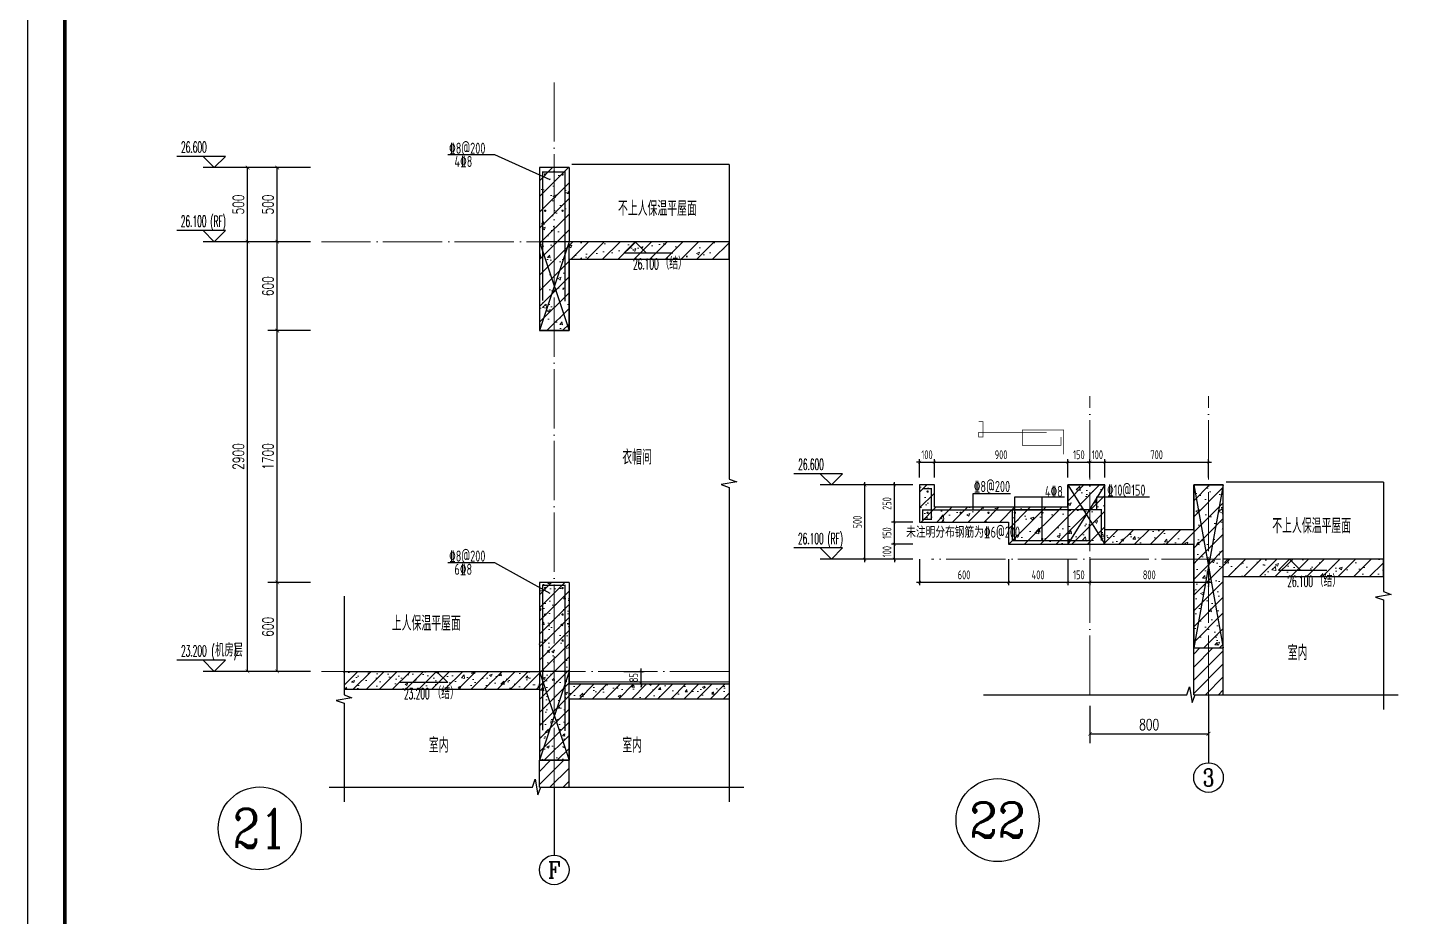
# Model space of a CAD drawing. Extents: x -1058961 to 23600, y -449123 to 2751847.
# Drawn here: x 7439 to 16836, y -28903 to -22908 of the extents above; entities that cross this region are included whole.
import ezdxf
from ezdxf.enums import TextEntityAlignment as Align

# ---------------------------------------------------------------- set-up
doc = ezdxf.new("R2010")
doc.units = 0
doc.header["$LTSCALE"] = 1000
doc.linetypes.add('DOTE', pattern=[2.42, 2, -0.2, 0.02, -0.2])
doc.layers.get('0').update_dxf_attribs({"linetype": 'CONTINUOUS'})
doc.layers.get('DEFPOINTS').update_dxf_attribs({"linetype": 'CONTINUOUS'})
for name, color, linetype in [('A-AXIS_TEXT', 7, 'CONTINUOUS'), ('AXIS', 3, 'CONTINUOUS'), ('DIM', 2, 'CONTINUOUS'), ('DIM_ELEV', 3, 'CONTINUOUS'), ('DIM_SYMB', 3, 'CONTINUOUS'), ('PUB_DIM', 3, 'CONTINUOUS'), ('PUB_TEXT', 2, 'CONTINUOUS'), ('REIN', 6, 'CONTINUOUS'), ('S-大样-砼线', 7, 'CONTINUOUS'), ('S-引出线', 40, 'CONTINUOUS'), ('TEXT', 2, 'CONTINUOUS'), ('WALL', 5, 'CONTINUOUS'), ('yichutu', 7, 'CONTINUOUS'), ('立面-看线', 251, 'CONTINUOUS')]:
    doc.layers.add(name, color=color, linetype=linetype)
for name, color, linetype, lineweight in [('AXIS_TEXT', 7, 'CONTINUOUS', 20), ('DOTE', 19, 'DOTE', 9), ('PUB_HATCH', 8, 'CONTINUOUS', 9), ('图框', 9, 'CONTINUOUS', 18)]:
    doc.layers.add(name, color=color, linetype=linetype, lineweight=lineweight)
doc.styles.add('_TCH_AXIS', font='COMPLEX', dxfattribs={"bigfont": 'GBCBIG'})
doc.styles.add('_TCH_DIM', font='SIMPLEX.shx', dxfattribs={"width": 0.7, "bigfont": 'GBCBIG.shx'})
doc.styles.add('_TCH_DIM_T3', font='SIMPLEX', dxfattribs={"width": 0.705882, "bigfont": 'GBCBIG'})
doc.styles.add('COMPLEX', font='COMPLEX')
doc.styles.add('TSSD_DIMENSION', font='Tssdeng.shx', dxfattribs={"width": 0.7, "bigfont": 'tssdchn.shx'})
doc.styles.add('TSSD_REIN', font='tssdeng.shx', dxfattribs={"width": 0.7, "height": 300, "bigfont": 'tssdchn.shx'})
doc.dimstyles.new('_TCH_ARCH&&25', dxfattribs={"dimtxt": 74.375, "dimasz": 25, "dimexe": 62.5, "dimexo": 75, "dimgap": 25, "dimtad": 1, "dimdec": 0, "dimzin": 0, "dimdsep": 46, "dimtxsty": '_TCH_DIM_T3', "dimblk": 'ARCHTICK', "dimcen": 0.09, "dimclrt": 7, "dimazin": 0, "dimtfac": 1, "dimtdec": 0, "dimtix": 1, "dimtmove": 2, "dimatfit": 3, "dimldrblk": 'ARCHTICK', "dimfxl": 0, "dimtolj": 1, "dimtzin": 0, "dimarcsym": 0})
doc.dimstyles.new('TSSD_20_20', dxfattribs={"dimtxt": 60, "dimasz": 20, "dimexe": 20, "dimexo": 50, "dimgap": 20, "dimtad": 1, "dimdec": 0, "dimzin": 0, "dimdsep": 46, "dimtxsty": 'TSSD_DIMENSION', "dimblk": 'ARCHTICK', "dimblk1": 'ARCHTICK', "dimblk2": 'ARCHTICK', "dimcen": 0, "dimdle": 20, "dimclrt": 7, "dimadec": 0, "dimazin": 0, "dimtfac": 1, "dimtdec": 0, "dimtix": 1, "dimtmove": 2, "dimatfit": 3, "dimfxl": 0, "dimtolj": 1, "dimtzin": 0, "dimarcsym": 0})
pattern_1 = [(45, (-668291.086, 135539.91), (-44.194174, 44.194174), []), (50, (-668291.09, 135539.91), (179.315046, -15.688034), [18.75, -206.25]), (355, (-668291.09, 135539.91), (-34.687833, 188.048033), [15, -165]), (100.4514, (-668276.14, 135538.6), (144.627345, 172.359886), [15.935047, -175.28553]), (46.1842, (-668291.09, 135589.9), (266.81026, -41.379754), [28.125, -309.375]), (96.6356, (-668268.85, 135586.46), (233.66568, 243.52947), [23.90257, -262.92825]), (351.1842, (-668291.1, 135589.9), (233.66549, 243.52965), [22.5, -247.5]), (21, (-668266.09, 135577.41), (149.226763, -100.654723), [18.75, -206.25]), (326, (-668266.09, 135577.41), (60.828833, 181.28751), [15, -165]), (71.4514, (-668253.65, 135569.02), (210.055657, 80.632624), [15.935047, -175.28553]), (37.5, (-668291.086, 135539.91), (3.039964, 83.2234635), [0, -163, 0, -167.5, 0, -165.625]), (7.5, (-668291.09, 135539.91), (65.767384, 98.602928), [0, -95.5, 0, -159.25, 0, -63.125]), (327.5, (-668346.836, 135539.91), (133.455609, -5.638718), [0, -62.5, 0, -195, 0, -258.75]), (317.5, (-668371.84, 135539.91), (145.796542, 25.026246), [0, -81.25, 0, -129.5, 0, -183.75])]
pattern_2 = [(45, (-668291.086, 135584.79), (-44.1941915, 44.1941915), [])]
pattern_3 = [(45, (-668291.09, 135539.91), (-53.0330086, 53.0330086), []), (50, (-668291.09, 135539.91), (215.178055, -18.82564), [22.5, -247.5]), (355, (-668291.09, 135539.9), (-41.6254, 225.65764), [18, -198]), (100.4514, (-668273.15, 135538.34), (173.552815, 206.83186), [19.12206, -210.342634]), (46.1842, (-668291.09, 135599.9), (320.17231, -49.6557), [33.75, -371.25]), (96.6356, (-668264.4, 135595.77), (280.39881, 292.23536), [28.68309, -315.5139]), (351.1842, (-668291.1, 135599.9), (280.39858, 292.23558), [27, -297]), (21, (-668261.09, 135584.91), (179.072116, -120.785667), [22.5, -247.5]), (326, (-668261.09, 135584.9), (72.9946, 217.545014), [18, -198]), (71.4514, (-668246.16, 135574.84), (252.06679, 96.75915), [19.12206, -210.342634]), (37.5, (-668291.09, 135539.91), (3.647957, 99.868156), [0, -195.6, 0, -201, 0, -198.75]), (7.5, (-668291.09, 135539.91), (78.920861, 118.323514), [0, -114.6, 0, -191.1, 0, -75.75]), (327.5, (-668357.99, 135539.91), (160.146731, -6.7664615), [0, -75, 0, -234, 0, -310.5]), (317.5, (-668387.99, 135539.91), (174.95585, 30.031495), [0, -97.5, 0, -155.4, 0, -220.5])]

# ---------------------------------------------------------------- blocks, each defined once
blk = doc.blocks.new('GFDDDDRG')
at = {"layer": '图框'}
blk.add_lwpolyline([(923310, -107437), (923310, -159999), (893610, -159999), (893610, -107437)], close=True, dxfattribs=at)
blk.add_lwpolyline([(923310, -107437), (923310, -159999), (893610, -159999), (893610, -107437)], close=True, dxfattribs=at)
at = {"layer": '图框', "const_width": 50}
blk.add_lwpolyline([(894110, -159499), (922810, -159499), (922810, -108687), (894110, -108687)], close=True, dxfattribs=at)
blk = doc.blocks.new('yct-1051-594-26275-14850-25-1002.0')
at = {"layer": 'yichutu', "color": 7}
blk.add_lwpolyline([(0, 0), (0, 14850), (26275, 14850), (26275, 0)], close=True, dxfattribs=at)
blk = doc.blocks.new('_ArchTick')
at = {"color": 0, "linetype": 'ByBlock', "const_width": 0.15}
blk.add_lwpolyline([(-0.5, -0.5), (0.5, 0.5)], dxfattribs=at)
blk = doc.blocks.new('*D2475')
at = {"layer": 'AXIS', "color": 0, "lineweight": -2}
for p, q in [((14607.8, -27484), (14607.8, -27735.5)), ((15407.8, -27484), (15407.8, -27735.5)), ((14607.8, -27673), (15407.8, -27673))]:
    blk.add_line(p, q, dxfattribs=at)
at = {"layer": 'DEFPOINTS', "color": 0}
for p in [(14607.8, -27409), (15407.8, -27409), (15407.8, -27673)]:
    blk.add_point(p, dxfattribs=at)
at = {"layer": 'AXIS', "color": 0, "lineweight": -2, "xscale": 25, "yscale": 25, "zscale": 25, "rotation": 180}
blk.add_blockref('_ArchTick', (14607.8, -27673), dxfattribs=at)
at = {"layer": 'AXIS', "color": 0, "lineweight": -2, "xscale": 25, "yscale": 25, "zscale": 25}
blk.add_blockref('_ArchTick', (15407.8, -27673), dxfattribs=at)
at = {"layer": 'AXIS', "color": 7, "insert": (15007.8, -27610.8), "char_height": 74.38, "attachment_point": 5, "style": '_TCH_DIM_T3'}
blk.add_mtext('\\A1;800', dxfattribs=at)
blk = doc.blocks.new('*D2476')
at = {"layer": 'DEFPOINTS', "color": 0}
for p in [(13457.8, -26443.6), (14057.8, -26443.6), (14057.8, -26650)]:
    blk.add_point(p, dxfattribs=at)
at = {"layer": 'DIM', "color": 0, "lineweight": -2}
for p, q in [((13457.8, -26493.6), (13457.8, -26670)), ((14057.8, -26493.6), (14057.8, -26670)), ((13437.8, -26650), (14077.8, -26650))]:
    blk.add_line(p, q, dxfattribs=at)
at = {"layer": 'DIM', "color": 0, "lineweight": -2, "xscale": 20, "yscale": 20, "zscale": 20, "rotation": 180}
blk.add_blockref('_ArchTick', (13457.8, -26650), dxfattribs=at)
at = {"layer": 'DIM', "color": 0, "lineweight": -2, "xscale": 20, "yscale": 20, "zscale": 20}
blk.add_blockref('_ArchTick', (14057.8, -26650), dxfattribs=at)
at = {"layer": 'DIM', "color": 7, "insert": (13757.8, -26600), "char_height": 60, "attachment_point": 5, "style": 'TSSD_DIMENSION'}
blk.add_mtext('\\A1;600', dxfattribs=at)
blk = doc.blocks.new('*D2477')
at = {"layer": 'DEFPOINTS', "color": 0}
for p in [(14057.8, -26443.6), (14457.8, -26443.6), (14457.8, -26650)]:
    blk.add_point(p, dxfattribs=at)
at = {"layer": 'DIM', "color": 0, "lineweight": -2}
for p, q in [((14057.8, -26493.6), (14057.8, -26670)), ((14457.8, -26493.6), (14457.8, -26670)), ((14037.8, -26650), (14477.8, -26650))]:
    blk.add_line(p, q, dxfattribs=at)
at = {"layer": 'DIM', "color": 0, "lineweight": -2, "xscale": 20, "yscale": 20, "zscale": 20, "rotation": 180}
blk.add_blockref('_ArchTick', (14057.8, -26650), dxfattribs=at)
at = {"layer": 'DIM', "color": 0, "lineweight": -2, "xscale": 20, "yscale": 20, "zscale": 20}
blk.add_blockref('_ArchTick', (14457.8, -26650), dxfattribs=at)
at = {"layer": 'DIM', "color": 7, "insert": (14257.8, -26600), "char_height": 60, "attachment_point": 5, "style": 'TSSD_DIMENSION'}
blk.add_mtext('\\A1;400', dxfattribs=at)
blk = doc.blocks.new('*D2478')
at = {"layer": 'DEFPOINTS', "color": 0}
for p in [(14457.8, -26443.6), (14607.8, -26443.6), (14607.8, -26650)]:
    blk.add_point(p, dxfattribs=at)
at = {"layer": 'DIM', "color": 0, "lineweight": -2}
for p, q in [((14457.8, -26493.6), (14457.8, -26670)), ((14607.8, -26493.6), (14607.8, -26670)), ((14437.8, -26650), (14627.8, -26650))]:
    blk.add_line(p, q, dxfattribs=at)
at = {"layer": 'DIM', "color": 0, "lineweight": -2, "xscale": 20, "yscale": 20, "zscale": 20, "rotation": 180}
blk.add_blockref('_ArchTick', (14457.8, -26650), dxfattribs=at)
at = {"layer": 'DIM', "color": 0, "lineweight": -2, "xscale": 20, "yscale": 20, "zscale": 20}
blk.add_blockref('_ArchTick', (14607.8, -26650), dxfattribs=at)
at = {"layer": 'DIM', "color": 7, "insert": (14532.8, -26600), "char_height": 60, "attachment_point": 5, "style": 'TSSD_DIMENSION'}
blk.add_mtext('\\A1;150', dxfattribs=at)
blk = doc.blocks.new('*D2479')
at = {"layer": 'DEFPOINTS', "color": 0}
for p in [(14607.8, -26443.6), (15407.8, -26443.6), (15407.8, -26650)]:
    blk.add_point(p, dxfattribs=at)
at = {"layer": 'DIM', "color": 0, "lineweight": -2}
for p, q in [((14607.8, -26493.6), (14607.8, -26670)), ((15407.8, -26493.6), (15407.8, -26670)), ((14587.8, -26650), (15427.8, -26650))]:
    blk.add_line(p, q, dxfattribs=at)
at = {"layer": 'DIM', "color": 0, "lineweight": -2, "xscale": 20, "yscale": 20, "zscale": 20, "rotation": 180}
blk.add_blockref('_ArchTick', (14607.8, -26650), dxfattribs=at)
at = {"layer": 'DIM', "color": 0, "lineweight": -2, "xscale": 20, "yscale": 20, "zscale": 20}
blk.add_blockref('_ArchTick', (15407.8, -26650), dxfattribs=at)
at = {"layer": 'DIM', "color": 7, "insert": (15007.8, -26600), "char_height": 60, "attachment_point": 5, "style": 'TSSD_DIMENSION'}
blk.add_mtext('\\A1;800', dxfattribs=at)
blk = doc.blocks.new('*D2480')
at = {"layer": 'DEFPOINTS', "color": 0}
for p in [(13557.8, -25839.4), (13457.8, -25993.6), (13557.8, -25993.6)]:
    blk.add_point(p, dxfattribs=at)
at = {"layer": 'DIM', "color": 0, "lineweight": -2}
for p, q in [((13457.8, -25839.4), (13437.8, -25839.4)), ((13457.8, -25943.6), (13457.8, -25819.4)), ((13457.8, -25839.4), (13557.8, -25839.4)), ((13557.8, -25943.6), (13557.8, -25819.4)), ((13557.8, -25839.4), (13577.8, -25839.4))]:
    blk.add_line(p, q, dxfattribs=at)
at = {"layer": 'DIM', "color": 0, "lineweight": -2, "xscale": 20, "yscale": 20, "zscale": 20}
blk.add_blockref('_ArchTick', (13457.8, -25839.4), dxfattribs=at)
at = {"layer": 'DIM', "color": 0, "lineweight": -2, "xscale": 20, "yscale": 20, "zscale": 20, "rotation": 180}
blk.add_blockref('_ArchTick', (13557.8, -25839.4), dxfattribs=at)
at = {"layer": 'DIM', "color": 7, "insert": (13507.8, -25789.4), "char_height": 60, "attachment_point": 5, "style": 'TSSD_DIMENSION'}
blk.add_mtext('\\A1;100', dxfattribs=at)
blk = doc.blocks.new('*D2481')
at = {"layer": 'DEFPOINTS', "color": 0}
for p in [(14457.8, -25839.4), (13557.8, -25993.6), (14457.8, -25993.6)]:
    blk.add_point(p, dxfattribs=at)
at = {"layer": 'DIM', "color": 0, "lineweight": -2}
for p, q in [((13537.8, -25839.4), (14477.8, -25839.4)), ((13557.8, -25943.6), (13557.8, -25819.4)), ((14457.8, -25943.6), (14457.8, -25819.4))]:
    blk.add_line(p, q, dxfattribs=at)
at = {"layer": 'DIM', "color": 0, "lineweight": -2, "xscale": 20, "yscale": 20, "zscale": 20, "rotation": 180}
blk.add_blockref('_ArchTick', (13557.8, -25839.4), dxfattribs=at)
at = {"layer": 'DIM', "color": 0, "lineweight": -2, "xscale": 20, "yscale": 20, "zscale": 20}
blk.add_blockref('_ArchTick', (14457.8, -25839.4), dxfattribs=at)
at = {"layer": 'DIM', "color": 7, "insert": (14007.8, -25789.4), "char_height": 60, "attachment_point": 5, "style": 'TSSD_DIMENSION'}
blk.add_mtext('\\A1;900', dxfattribs=at)
blk = doc.blocks.new('*D2482')
at = {"layer": 'DEFPOINTS', "color": 0}
for p in [(14607.8, -25839.4), (14457.8, -25993.6), (14607.8, -25993.6)]:
    blk.add_point(p, dxfattribs=at)
at = {"layer": 'DIM', "color": 0, "lineweight": -2}
for p, q in [((14437.8, -25839.4), (14627.8, -25839.4)), ((14457.8, -25943.6), (14457.8, -25819.4)), ((14607.8, -25943.6), (14607.8, -25819.4))]:
    blk.add_line(p, q, dxfattribs=at)
at = {"layer": 'DIM', "color": 0, "lineweight": -2, "xscale": 20, "yscale": 20, "zscale": 20, "rotation": 180}
blk.add_blockref('_ArchTick', (14457.8, -25839.4), dxfattribs=at)
at = {"layer": 'DIM', "color": 0, "lineweight": -2, "xscale": 20, "yscale": 20, "zscale": 20}
blk.add_blockref('_ArchTick', (14607.8, -25839.4), dxfattribs=at)
at = {"layer": 'DIM', "color": 7, "insert": (14532.8, -25789.4), "char_height": 60, "attachment_point": 5, "style": 'TSSD_DIMENSION'}
blk.add_mtext('\\A1;150', dxfattribs=at)
blk = doc.blocks.new('*D2483')
at = {"layer": 'DEFPOINTS', "color": 0}
for p in [(14707.8, -25839.4), (14607.8, -25993.6), (14707.8, -25993.6)]:
    blk.add_point(p, dxfattribs=at)
at = {"layer": 'DIM', "color": 0, "lineweight": -2}
for p, q in [((14607.8, -25839.4), (14587.8, -25839.4)), ((14607.8, -25943.6), (14607.8, -25819.4)), ((14607.8, -25839.4), (14707.8, -25839.4)), ((14707.8, -25943.6), (14707.8, -25819.4)), ((14707.8, -25839.4), (14727.8, -25839.4))]:
    blk.add_line(p, q, dxfattribs=at)
at = {"layer": 'DIM', "color": 0, "lineweight": -2, "xscale": 20, "yscale": 20, "zscale": 20}
blk.add_blockref('_ArchTick', (14607.8, -25839.4), dxfattribs=at)
at = {"layer": 'DIM', "color": 0, "lineweight": -2, "xscale": 20, "yscale": 20, "zscale": 20, "rotation": 180}
blk.add_blockref('_ArchTick', (14707.8, -25839.4), dxfattribs=at)
at = {"layer": 'DIM', "color": 7, "insert": (14657.8, -25789.4), "char_height": 60, "attachment_point": 5, "style": 'TSSD_DIMENSION'}
blk.add_mtext('\\A1;100', dxfattribs=at)
blk = doc.blocks.new('*D2484')
at = {"layer": 'DEFPOINTS', "color": 0}
for p in [(15407.8, -25839.4), (14707.8, -25993.6), (15407.8, -25993.6)]:
    blk.add_point(p, dxfattribs=at)
at = {"layer": 'DIM', "color": 0, "lineweight": -2}
for p, q in [((14687.8, -25839.4), (15427.8, -25839.4)), ((14707.8, -25943.6), (14707.8, -25819.4)), ((15407.8, -25943.6), (15407.8, -25819.4))]:
    blk.add_line(p, q, dxfattribs=at)
at = {"layer": 'DIM', "color": 0, "lineweight": -2, "xscale": 20, "yscale": 20, "zscale": 20, "rotation": 180}
blk.add_blockref('_ArchTick', (14707.8, -25839.4), dxfattribs=at)
at = {"layer": 'DIM', "color": 0, "lineweight": -2, "xscale": 20, "yscale": 20, "zscale": 20}
blk.add_blockref('_ArchTick', (15407.8, -25839.4), dxfattribs=at)
at = {"layer": 'DIM', "color": 7, "insert": (15057.8, -25789.4), "char_height": 60, "attachment_point": 5, "style": 'TSSD_DIMENSION'}
blk.add_mtext('\\A1;700', dxfattribs=at)
blk = doc.blocks.new('*D2485')
at = {"layer": 'DEFPOINTS', "color": 0}
for p in [(13287.6, -25993.6), (13462.2, -25993.6), (13462.2, -26243.6)]:
    blk.add_point(p, dxfattribs=at)
at = {"layer": 'DIM', "color": 0, "lineweight": -2}
for p, q in [((13412.2, -25993.6), (13267.6, -25993.6)), ((13287.6, -26263.6), (13287.6, -25973.6)), ((13412.2, -26243.6), (13267.6, -26243.6))]:
    blk.add_line(p, q, dxfattribs=at)
at = {"layer": 'DIM', "color": 0, "lineweight": -2, "xscale": 20, "yscale": 20, "zscale": 20}
for p, rotation in [((13287.6, -25993.6), 90), ((13287.6, -26243.6), 270)]:
    blk.add_blockref('_ArchTick', p, dxfattribs=dict(at, rotation=rotation))
at = {"layer": 'DIM', "color": 7, "insert": (13237.6, -26118.6), "char_height": 60, "attachment_point": 5, "rotation": 90, "style": 'TSSD_DIMENSION'}
blk.add_mtext('\\A1;250', dxfattribs=at)
blk = doc.blocks.new('*D2486')
at = {"layer": 'DEFPOINTS', "color": 0}
for p in [(13287.6, -26243.6), (13462.2, -26243.6), (13462.2, -26393.6)]:
    blk.add_point(p, dxfattribs=at)
at = {"layer": 'DIM', "color": 0, "lineweight": -2}
for p, q in [((13412.2, -26243.6), (13267.6, -26243.6)), ((13287.6, -26413.6), (13287.6, -26223.6)), ((13412.2, -26393.6), (13267.6, -26393.6))]:
    blk.add_line(p, q, dxfattribs=at)
at = {"layer": 'DIM', "color": 0, "lineweight": -2, "xscale": 20, "yscale": 20, "zscale": 20}
for p, rotation in [((13287.6, -26243.6), 90), ((13287.6, -26393.6), 270)]:
    blk.add_blockref('_ArchTick', p, dxfattribs=dict(at, rotation=rotation))
at = {"layer": 'DIM', "color": 7, "insert": (13237.6, -26318.6), "char_height": 60, "attachment_point": 5, "rotation": 90, "style": 'TSSD_DIMENSION'}
blk.add_mtext('\\A1;150', dxfattribs=at)
blk = doc.blocks.new('*D2487')
at = {"layer": 'DEFPOINTS', "color": 0}
for p in [(13287.6, -26393.6), (13462.2, -26393.6), (13462.2, -26493.6)]:
    blk.add_point(p, dxfattribs=at)
at = {"layer": 'DIM', "color": 0, "lineweight": -2}
for p, q in [((13412.2, -26393.6), (13267.6, -26393.6)), ((13287.6, -26393.6), (13287.6, -26373.6)), ((13287.6, -26493.6), (13287.6, -26393.6)), ((13412.2, -26493.6), (13267.6, -26493.6)), ((13287.6, -26493.6), (13287.6, -26513.6))]:
    blk.add_line(p, q, dxfattribs=at)
at = {"layer": 'DIM', "color": 0, "lineweight": -2, "xscale": 20, "yscale": 20, "zscale": 20}
for p, rotation in [((13287.6, -26393.6), 270), ((13287.6, -26493.6), 90)]:
    blk.add_blockref('_ArchTick', p, dxfattribs=dict(at, rotation=rotation))
at = {"layer": 'DIM', "color": 7, "insert": (13237.6, -26443.6), "char_height": 60, "attachment_point": 5, "rotation": 90, "style": 'TSSD_DIMENSION'}
blk.add_mtext('\\A1;100', dxfattribs=at)
blk = doc.blocks.new('*D2488')
at = {"layer": 'DEFPOINTS', "color": 0}
for p in [(13087.6, -25993.6), (13387.6, -25993.6), (13387.6, -26493.6)]:
    blk.add_point(p, dxfattribs=at)
at = {"layer": 'DIM', "color": 0, "lineweight": -2}
for p, q in [((13337.6, -25993.6), (13067.6, -25993.6)), ((13087.6, -26513.6), (13087.6, -25973.6)), ((13337.6, -26493.6), (13067.6, -26493.6))]:
    blk.add_line(p, q, dxfattribs=at)
at = {"layer": 'DIM', "color": 0, "lineweight": -2, "xscale": 20, "yscale": 20, "zscale": 20}
for p, rotation in [((13087.6, -25993.6), 90), ((13087.6, -26493.6), 270)]:
    blk.add_blockref('_ArchTick', p, dxfattribs=dict(at, rotation=rotation))
at = {"layer": 'DIM', "color": 7, "insert": (13037.6, -26243.6), "char_height": 60, "attachment_point": 5, "rotation": 90, "style": 'TSSD_DIMENSION'}
blk.add_mtext('\\A1;500', dxfattribs=at)
blk = doc.blocks.new('*D2500')
at = {"layer": 'DEFPOINTS', "color": 0}
for p in [(11412, -27251.6), (11412, -27336.6), (11578, -27251.6)]:
    blk.add_point(p, dxfattribs=at)
at = {"layer": 'DIM', "color": 0, "lineweight": -2}
for p, q in [((11578, -27251.6), (11578, -27231.6)), ((11462, -27251.6), (11598, -27251.6)), ((11462, -27336.6), (11598, -27336.6)), ((11578, -27336.6), (11578, -27251.6)), ((11578, -27336.6), (11578, -27356.6))]:
    blk.add_line(p, q, dxfattribs=at)
at = {"layer": 'DIM', "color": 0, "lineweight": -2, "xscale": 20, "yscale": 20, "zscale": 20}
for p, rotation in [((11578, -27251.6), 270), ((11578, -27336.6), 90)]:
    blk.add_blockref('_ArchTick', p, dxfattribs=dict(at, rotation=rotation))
at = {"layer": 'DIM', "color": 7, "insert": (11528, -27294.1), "char_height": 60, "attachment_point": 5, "rotation": 90, "style": 'TSSD_DIMENSION'}
blk.add_mtext('\\A1;85', dxfattribs=at)
blk = doc.blocks.new('*D2501')
at = {"layer": 'DEFPOINTS', "color": 0}
for p in [(9122.4, -26651.5), (9422.4, -26651.5), (9422.4, -27251.5)]:
    blk.add_point(p, dxfattribs=at)
at = {"layer": 'PUB_DIM', "color": 0, "lineweight": -2}
for p, q in [((9347.4, -26651.5), (9059.9, -26651.5)), ((9122.4, -27251.5), (9122.4, -26651.5)), ((9347.4, -27251.5), (9059.9, -27251.5))]:
    blk.add_line(p, q, dxfattribs=at)
at = {"layer": 'PUB_DIM', "color": 0, "lineweight": -2, "xscale": 25, "yscale": 25, "zscale": 25}
for p, rotation in [((9122.4, -26651.5), 90), ((9122.4, -27251.5), 270)]:
    blk.add_blockref('_ArchTick', p, dxfattribs=dict(at, rotation=rotation))
at = {"layer": 'PUB_DIM', "color": 7, "insert": (9060.2, -26951.5), "char_height": 74.38, "attachment_point": 5, "rotation": 90, "style": '_TCH_DIM_T3'}
blk.add_mtext('\\A1;600', dxfattribs=at)
blk = doc.blocks.new('*D2502')
at = {"layer": 'DEFPOINTS', "color": 0}
for p in [(9122.4, -24951.5), (9422.4, -24951.5), (9422.4, -26651.5)]:
    blk.add_point(p, dxfattribs=at)
at = {"layer": 'PUB_DIM', "color": 0, "lineweight": -2}
for p, q in [((9347.4, -24951.5), (9059.9, -24951.5)), ((9122.4, -26651.5), (9122.4, -24951.5)), ((9347.4, -26651.5), (9059.9, -26651.5))]:
    blk.add_line(p, q, dxfattribs=at)
at = {"layer": 'PUB_DIM', "color": 0, "lineweight": -2, "xscale": 25, "yscale": 25, "zscale": 25}
for p, rotation in [((9122.4, -24951.5), 90), ((9122.4, -26651.5), 270)]:
    blk.add_blockref('_ArchTick', p, dxfattribs=dict(at, rotation=rotation))
at = {"layer": 'PUB_DIM', "color": 7, "insert": (9060.2, -25801.5), "char_height": 74.38, "attachment_point": 5, "rotation": 90, "style": '_TCH_DIM_T3'}
blk.add_mtext('\\A1;1700', dxfattribs=at)
blk = doc.blocks.new('*D2503')
at = {"layer": 'DEFPOINTS', "color": 0}
for p in [(9122.4, -24351.5), (9422.4, -24351.5), (9422.4, -24951.5)]:
    blk.add_point(p, dxfattribs=at)
at = {"layer": 'PUB_DIM', "color": 0, "lineweight": -2}
for p, q in [((9347.4, -24351.5), (9059.9, -24351.5)), ((9122.4, -24951.5), (9122.4, -24351.5)), ((9347.4, -24951.5), (9059.9, -24951.5))]:
    blk.add_line(p, q, dxfattribs=at)
at = {"layer": 'PUB_DIM', "color": 0, "lineweight": -2, "xscale": 25, "yscale": 25, "zscale": 25}
for p, rotation in [((9122.4, -24351.5), 90), ((9122.4, -24951.5), 270)]:
    blk.add_blockref('_ArchTick', p, dxfattribs=dict(at, rotation=rotation))
at = {"layer": 'PUB_DIM', "color": 7, "insert": (9060.2, -24651.5), "char_height": 74.38, "attachment_point": 5, "rotation": 90, "style": '_TCH_DIM_T3'}
blk.add_mtext('\\A1;600', dxfattribs=at)
blk = doc.blocks.new('*D2504')
at = {"layer": 'DEFPOINTS', "color": 0}
for p in [(9122.4, -23851.5), (9422.4, -23851.5), (9422.4, -24351.5)]:
    blk.add_point(p, dxfattribs=at)
at = {"layer": 'PUB_DIM', "color": 0, "lineweight": -2}
for p, q in [((9347.4, -23851.5), (9059.9, -23851.5)), ((9122.4, -24351.5), (9122.4, -23851.5)), ((9347.4, -24351.5), (9059.9, -24351.5))]:
    blk.add_line(p, q, dxfattribs=at)
at = {"layer": 'PUB_DIM', "color": 0, "lineweight": -2, "xscale": 25, "yscale": 25, "zscale": 25}
for p, rotation in [((9122.4, -23851.5), 90), ((9122.4, -24351.5), 270)]:
    blk.add_blockref('_ArchTick', p, dxfattribs=dict(at, rotation=rotation))
at = {"layer": 'PUB_DIM', "color": 7, "insert": (9060.2, -24101.5), "char_height": 74.38, "attachment_point": 5, "rotation": 90, "style": '_TCH_DIM_T3'}
blk.add_mtext('\\A1;500', dxfattribs=at)
blk = doc.blocks.new('*D2505')
at = {"layer": 'DEFPOINTS', "color": 0}
for p in [(8922.4, -24351.5), (9422.4, -24351.5), (9422.4, -27251.5)]:
    blk.add_point(p, dxfattribs=at)
at = {"layer": 'PUB_DIM', "color": 0, "lineweight": -2}
for p, q in [((9347.4, -24351.5), (8859.9, -24351.5)), ((8922.4, -27251.5), (8922.4, -24351.5)), ((9347.4, -27251.5), (8859.9, -27251.5))]:
    blk.add_line(p, q, dxfattribs=at)
at = {"layer": 'PUB_DIM', "color": 0, "lineweight": -2, "xscale": 25, "yscale": 25, "zscale": 25}
for p, rotation in [((8922.4, -24351.5), 90), ((8922.4, -27251.5), 270)]:
    blk.add_blockref('_ArchTick', p, dxfattribs=dict(at, rotation=rotation))
at = {"layer": 'PUB_DIM', "color": 7, "insert": (8860.2, -25801.5), "char_height": 74.38, "attachment_point": 5, "rotation": 90, "style": '_TCH_DIM_T3'}
blk.add_mtext('\\A1;2900', dxfattribs=at)
blk = doc.blocks.new('*D2506')
at = {"layer": 'DEFPOINTS', "color": 0}
for p in [(8922.4, -23851.5), (9422.4, -23851.5), (9422.4, -24351.5)]:
    blk.add_point(p, dxfattribs=at)
at = {"layer": 'PUB_DIM', "color": 0, "lineweight": -2}
for p, q in [((9347.4, -23851.5), (8859.9, -23851.5)), ((8922.4, -24351.5), (8922.4, -23851.5)), ((9347.4, -24351.5), (8859.9, -24351.5))]:
    blk.add_line(p, q, dxfattribs=at)
at = {"layer": 'PUB_DIM', "color": 0, "lineweight": -2, "xscale": 25, "yscale": 25, "zscale": 25}
for p, rotation in [((8922.4, -23851.5), 90), ((8922.4, -24351.5), 270)]:
    blk.add_blockref('_ArchTick', p, dxfattribs=dict(at, rotation=rotation))
at = {"layer": 'PUB_DIM', "color": 7, "insert": (8860.2, -24101.5), "char_height": 74.38, "attachment_point": 5, "rotation": 90, "style": '_TCH_DIM_T3'}
blk.add_mtext('\\A1;500', dxfattribs=at)
blk = doc.blocks.new('_AXISO')
blk.add_circle((0, 0), 0.5)
at = {"layer": 'A-AXIS_TEXT', "style": 'COMPLEX', "width": 1.041667}
blk.add_attdef('A', text='', height=0.56, dxfattribs=at).set_placement((-0.25, -0.28), (0.25, -0.28), align=Align.FIT)

msp = doc.modelspace()

# ---------------------------------------------------------------- hatches: boundary and pattern name
at = {"layer": 'PUB_HATCH'}
h = msp.add_hatch(dxfattribs=at)
h.set_pattern_fill('钢筋混凝土', color=256, scale=30, style=0)
h.set_pattern_definition(pattern_3)
h.paths.add_polyline_path([(10891.9, -23851.54), (10891.9, -24351.54), (11025.24, -24391.54), (11091.9, -24351.55), (11091.9, -23851.54)])
h = msp.add_hatch(dxfattribs=at)
h.set_pattern_fill('钢筋混凝土', color=256, scale=30, style=0)
h.set_pattern_definition(pattern_3)
h.paths.add_polyline_path([(11025.24, -24391.54), (10891.9, -24351.54), (10891.9, -24951.54), (11091.9, -24951.54), (11091.9, -24471.55)])
h = msp.add_hatch(dxfattribs=at)
h.set_pattern_fill('钢筋混凝土', color=256, scale=30, style=0)
h.set_pattern_definition(pattern_3)
h.paths.add_polyline_path([(12171.9, -24351.55), (11091.9, -24351.55), (11025.24, -24391.54), (11091.9, -24471.55), (12171.9, -24471.55)])
h = msp.add_hatch(dxfattribs=at)
h.set_pattern_fill('钢筋混凝土', color=256, scale=30, style=0)
h.set_pattern_definition(pattern_3)
h.paths.add_polyline_path([(14707.77, -26143.59), (13557.77, -26143.59), (13557.77, -25993.59), (13457.77, -25993.59), (13457.77, -26243.59), (14057.77, -26243.59), (14057.77, -26393.59), (14707.77, -26393.59)])
h = msp.add_hatch(dxfattribs=at)
h.set_pattern_fill('钢筋混凝土', color=256, scale=30, style=0)
h.set_pattern_definition(pattern_3)
h.paths.add_polyline_path([(14707.77, -26143.59), (14707.77, -25993.59), (14457.77, -25993.59), (14457.77, -26143.59)])
h = msp.add_hatch(dxfattribs=at)
h.set_pattern_fill('钢筋混凝土', color=256, scale=30, style=0)
h.set_pattern_definition(pattern_3)
h.paths.add_polyline_path([(15374.44, -26326.92), (15507.77, -26293.59), (15507.77, -25993.59), (15307.77, -25993.59), (15307.77, -26293.59)])
h = msp.add_hatch(dxfattribs=at)
h.set_pattern_fill('钢筋混凝土', color=256, scale=30, style=0)
h.set_pattern_definition(pattern_3)
h.paths.add_polyline_path([(14707.77, -26393.59), (15307.77, -26393.59), (15374.44, -26326.92), (15307.77, -26293.59), (14707.77, -26293.59)])
h = msp.add_hatch(dxfattribs=at)
h.set_pattern_fill('钢筋混凝土', color=256, scale=30, style=0)
h.set_pattern_definition(pattern_3)
h.paths.add_polyline_path([(15441.1, -26533.6), (15507.77, -26493.6), (15507.77, -26293.59), (15374.44, -26326.92), (15307.77, -26393.59), (15307.77, -26493.6)])
h = msp.add_hatch(dxfattribs=at)
h.set_pattern_fill('钢筋混凝土', color=256, scale=30, style=0)
h.set_pattern_definition(pattern_3)
h.paths.add_polyline_path([(15507.77, -27093.59), (15507.77, -26613.6), (15441.1, -26533.6), (15307.77, -26493.6), (15307.77, -27093.59)])
h = msp.add_hatch(dxfattribs=at)
h.set_pattern_fill('钢筋混凝土', color=256, scale=30, style=0)
h.set_pattern_definition(pattern_3)
h.paths.add_polyline_path([(16587.77, -26493.6), (15507.77, -26493.6), (15441.1, -26533.6), (15507.77, -26613.6), (16587.77, -26613.6)])
h = msp.add_hatch(dxfattribs=at)
h.set_pattern_fill('钢筋混凝土', color=256, scale=25, style=0)
h.set_pattern_definition(pattern_1)
h.paths.add_polyline_path([(10891.9, -26651.54), (10891.9, -27251.54), (10958.57, -27291.54), (11091.9, -27251.54), (11091.9, -26651.54)])
h = msp.add_hatch(dxfattribs=at)
h.set_pattern_fill('普通砖', color=256, scale=25, style=0)
h.set_pattern_definition(pattern_2)
h.paths.add_polyline_path([(15507.77, -27408.96), (15507.77, -27093.59), (15307.77, -27093.59), (15307.77, -27408.96)])
h = msp.add_hatch(dxfattribs=at)
h.set_pattern_fill('钢筋混凝土', color=256, scale=25, style=0)
h.set_pattern_definition(pattern_1)
h.paths.add_polyline_path([(9573.62, -27371.54), (10891.9, -27371.54), (10958.57, -27291.54), (10891.9, -27251.54), (9573.62, -27251.54)])
h = msp.add_hatch(dxfattribs=at)
h.set_pattern_fill('钢筋混凝土', color=256, scale=25, style=0)
h.set_pattern_definition(pattern_1)
h.paths.add_polyline_path([(10958.57, -27291.54), (10891.9, -27371.54), (10891.9, -27336.54), (11025.23, -27369.87), (11091.9, -27336.54), (11091.9, -27251.54)])
h = msp.add_hatch(dxfattribs=at)
h.set_pattern_fill('钢筋混凝土', color=256, scale=25, style=0)
h.set_pattern_definition(pattern_1)
h.paths.add_polyline_path([(11025.23, -27369.87), (10891.9, -27336.54), (10891.9, -27851.54), (11091.9, -27851.54), (11091.9, -27436.54)])
h = msp.add_hatch(dxfattribs=at)
h.set_pattern_fill('钢筋混凝土', color=256, scale=25, style=0)
h.set_pattern_definition(pattern_1)
h.paths.add_polyline_path([(11025.23, -27369.87), (11091.9, -27436.54), (12171.9, -27436.54), (12171.9, -27336.54), (11091.9, -27336.54)])
h = msp.add_hatch(dxfattribs=at)
h.set_pattern_fill('普通砖', color=256, scale=25, style=0)
h.set_pattern_definition(pattern_2)
h.paths.add_polyline_path([(11091.9, -28032.3), (11091.9, -27851.54), (10891.9, -27851.54), (10891.9, -28032.3)])
at = {"layer": '立面-看线'}
h = msp.add_hatch(dxfattribs=at)
h.set_pattern_fill('HONEY', color=256, scale=7)
h.set_pattern_definition([(0, (-790257.368, -412698.492), (16.66875, 9.623705), [11.1125, -22.225]), (120, (-790257.368, -412698.492), (-16.66874801, 9.62370845), [11.1125, -22.225]), (60, (-790257.368, -412698.492), (1.99e-06, 19.24741345), [-22.225, 11.1125])])
h.paths.add_polyline_path([(12171.9, -27336.54), (12171.9, -27321.54), (11091.9, -27321.54), (11091.9, -27336.54)])

# ---------------------------------------------------------------- linework, layer by layer
at = {"color": 251}
for p, q in [((12171.9, -23831.43), (11111.9, -23831.54)), ((16587.77, -25973.48), (15527.77, -25973.59))]:
    msp.add_line(p, q, dxfattribs=at)
at = {"layer": 'AXIS'}
for p, q in [((15407.77, -27408.96), (15407.77, -27868.35)), ((10991.92, -28032.3), (10991.92, -28491.69))]:
    msp.add_line(p, q, dxfattribs=at)
at = {"layer": 'AXIS', "color": 6}
for centre in [(13984.25, -28255.1), (9004.45, -28310.91)]:
    msp.add_circle(centre, 280, dxfattribs=at)
at = {"layer": 'DIM_ELEV'}
for p, q in [((8772.43, -23776.54), (8444.43, -23776.54)), ((8697.43, -23851.54), (8622.43, -23776.54)), ((9122.43, -23851.54), (8622.43, -23851.54)), ((8697.43, -23851.54), (8772.43, -23776.54)), ((8772.43, -24276.54), (8444.43, -24276.54)), ((8697.43, -24351.54), (8622.43, -24276.54)), ((8697.43, -24351.54), (8772.43, -24276.54)), ((9122.43, -24351.54), (8622.43, -24351.54)), ((12937.58, -25918.59), (12609.58, -25918.59)), ((12862.58, -25993.59), (12787.58, -25918.59)), ((12862.58, -25993.59), (12937.58, -25918.59)), ((13287.58, -25993.59), (12787.58, -25993.59)), ((12937.58, -26418.59), (12609.58, -26418.59)), ((12862.58, -26493.59), (12787.58, -26418.59)), ((13287.58, -26493.59), (12787.58, -26493.59)), ((12862.58, -26493.59), (12937.58, -26418.59)), ((8772.43, -27176.54), (8444.43, -27176.54)), ((8697.43, -27251.54), (8622.43, -27176.54)), ((8697.43, -27251.54), (8772.43, -27176.54)), ((9122.43, -27251.54), (8622.43, -27251.54))]:
    msp.add_line(p, q, dxfattribs=at)
at = {"layer": 'DIM_ELEV', "color": 3}
for p, q in [((11538.62, -24351.54), (11463.62, -24426.54)), ((11463.62, -24426.54), (11791.62, -24426.54)), ((11538.62, -24351.54), (11613.62, -24426.54)), ((15954.49, -26493.59), (15879.49, -26568.59)), ((15954.49, -26493.59), (16029.49, -26568.59)), ((15879.49, -26568.59), (16207.49, -26568.59)), ((10273.44, -27326.54), (9945.44, -27326.54)), ((10198.44, -27251.54), (10123.44, -27326.54)), ((10198.44, -27251.54), (10273.44, -27326.54))]:
    msp.add_line(p, q, dxfattribs=at)
at = {"layer": 'DIM_SYMB'}
for points in [[(12171.9, -23831.43), (12171.9, -25953.74), (12224.4, -25972.85), (12119.4, -25991.36), (12171.9, -26009.99), (12171.9, -28132.3)], [(16587.77, -25973.48), (16587.77, -26713.09), (16640.27, -26732.2), (16535.27, -26750.72), (16587.77, -26769.34), (16587.77, -27508.96)], [(9573.62, -26744.28), (9573.62, -27410.17), (9626.12, -27429.27), (9521.12, -27447.79), (9573.62, -27466.42), (9573.62, -28132.3)], [(13889.49, -27408.96), (15260.5, -27408.96), (15279.61, -27356.46), (15298.13, -27461.46), (15316.75, -27408.96), (16687.77, -27408.96)], [(9473.62, -28032.3), (10844.64, -28032.3), (10863.74, -27979.8), (10882.26, -28084.8), (10900.89, -28032.3), (12271.9, -28032.3)]]:
    msp.add_lwpolyline(points, dxfattribs=at)
at = {"layer": 'DOTE', "color": 1, "linetype": 'DOTE', "ltscale": 0.2}
for p, q in [((10991.9, -28032.3), (10991.9, -23251.54)), ((12171.9, -24351.54), (9422.43, -24351.54)), ((14607.77, -27408.96), (14607.77, -25393.59)), ((15407.77, -27408.96), (15407.77, -25393.59)), ((16457.77, -26493.59), (13537.58, -26493.59)), ((12171.9, -27251.54), (9422.43, -27251.54))]:
    msp.add_line(p, q, dxfattribs=at)
at = {"layer": 'PUB_HATCH', "color": 215}
msp.add_line((11091.9, -27321.54), (12171.9, -27321.54), dxfattribs=at)
at = {"layer": 'REIN'}
for points, const_width in [([(10914.1, -24748.49), (10914.1, -23880.28), (11065.2, -23880.28), (11065.2, -24754.09)], 9), ([(13855.6, -25565.57), (13885.87, -25565.57), (13885.87, -25668.71), (13856.75, -25668.71), (13856.75, -25637.63), (14316.68, -25637.63)], 4.5), ([(14430.69, -25787.59), (14430.69, -25621.35), (14151.5, -25621.35), (14151.5, -25725.54), (14411.65, -25725.54), (14411.65, -25669.18)], 4.5), ([(13475.71, -26018.05), (13536.25, -26018.05), (13536.25, -26224.33), (13478.01, -26224.33), (13478.01, -26162.17), (14397.88, -26162.17)], 9), ([(14684.3, -26369.91), (14684.3, -26161.12), (14083.29, -26161.12), (14083.29, -26369.49), (14603.59, -26369.49), (14603.59, -26256.79)], 9), ([(10914.1, -27648.48), (10914.1, -26671.59), (11065.2, -26671.59), (11065.2, -27654.08)], 9)]:
    msp.add_lwpolyline(points, dxfattribs=dict(at, const_width=const_width))
at = {"layer": 'REIN', "const_width": 8}
for points in [[(10926.82, -23897.55, 1), (10934.82, -23897.55, 1)], [(11044.56, -23897.55, 1), (11052.56, -23897.55, 1)], [(10926.82, -24142.44, 1), (10934.82, -24142.44, 1)], [(11044.56, -24142.44, 1), (11052.56, -24142.44, 1)], [(13508.18, -26038.27, 1), (13516.18, -26038.27, 1)], [(13508.18, -26180.72, 1), (13516.18, -26180.72, 1)], [(13731.22, -26180.72, 1), (13739.22, -26180.72, 1)], [(13918.65, -26180.72, 1), (13926.65, -26180.72, 1)], [(14097.58, -26180.72, 1), (14105.58, -26180.72, 1)], [(14282.37, -26180.72, 1), (14290.37, -26180.72, 1)], [(14097.17, -26358.18, 1), (14105.17, -26358.18, 1)], [(14281.23, -26358.18, 1), (14289.23, -26358.18, 1)], [(10926.83, -26688.86, 1), (10934.83, -26688.86, 1)], [(11044.56, -26688.86, 1), (11052.56, -26688.86, 1)], [(10926.83, -26868.01, 1), (10934.83, -26868.01, 1)], [(11044.56, -26868.01, 1), (11052.56, -26868.01, 1)], [(10926.83, -27042.43, 1), (10934.83, -27042.43, 1)], [(11044.56, -27042.43, 1), (11052.56, -27042.43, 1)]]:
    msp.add_lwpolyline(points, format="xyb", close=True, dxfattribs=at)
at = {"layer": 'S-大样-砼线'}
for p, q in [((10891.9, -24351.55), (11091.9, -24951.54)), ((11091.9, -24351.55), (10891.9, -24951.54)), ((14457.76, -25993.58), (14707.77, -26393.6)), ((14707.77, -25993.59), (14457.77, -26393.59)), ((15307.77, -25993.59), (15507.77, -27093.59)), ((15507.77, -25993.59), (15307.77, -27093.59)), ((10891.9, -27251.54), (11091.9, -27851.54)), ((11091.9, -27251.54), (10891.91, -27851.54))]:
    msp.add_line(p, q, dxfattribs=at)
for points in [[(11091.9, -24351.55), (10891.9, -24351.55), (10891.9, -24951.54), (11091.9, -24951.54)], [(14707.77, -25993.59), (14457.76, -25993.58), (14457.77, -26393.59), (14707.77, -26393.6)], [(15507.77, -25993.59), (15307.77, -25993.59), (15307.77, -27093.59), (15507.77, -27093.59)], [(11091.9, -27251.54), (10891.9, -27251.54), (10891.9, -27851.54), (11091.9, -27851.54)]]:
    msp.add_lwpolyline(points, close=True, dxfattribs=at)
at = {"layer": 'S-引出线'}
for p, q in [((13820.61, -26162.17), (13820.61, -26050.41)), ((13820.61, -26050.41), (14072.03, -26050.41)), ((14101.17, -26358.18), (14101.17, -26073.41)), ((14101.17, -26073.41), (14436.78, -26073.41)), ((14285.23, -26358.18), (14285.23, -26073.41))]:
    msp.add_line(p, q, dxfattribs=at)
for points in [[(10964.84, -23933.64), (10591.54, -23765.32), (10273.12, -23765.32)], [(14653.95, -26161.12), (14653.95, -26073.33), (15008.81, -26073.33)], [(10964.84, -26724.95), (10591.54, -26517.83), (10273.12, -26517.83)]]:
    msp.add_lwpolyline(points, dxfattribs=at)
at = {"layer": 'WALL'}
for p, q in [((10891.9, -23851.54), (10891.9, -24351.54)), ((11091.9, -23851.54), (10891.9, -23851.54)), ((11091.9, -23851.54), (11091.9, -24351.55)), ((10891.9, -24351.54), (10891.9, -24951.54)), ((12171.9, -24351.55), (11091.9, -24351.55)), ((12171.9, -24471.55), (12171.9, -24351.55)), ((12171.9, -24471.55), (11091.9, -24471.55)), ((11091.9, -24471.55), (11091.9, -24951.54)), ((11091.9, -24951.54), (10891.9, -24951.54)), ((13557.77, -25993.59), (13457.77, -25993.59)), ((13457.77, -25993.59), (13457.77, -26243.59)), ((13557.77, -26143.59), (13557.77, -25993.59)), ((14457.77, -26143.59), (14457.77, -25993.59)), ((14457.77, -25993.59), (14707.77, -25993.59)), ((14707.77, -26143.59), (14707.77, -25993.59)), ((15307.77, -26293.59), (15307.77, -25993.59)), ((15307.77, -25993.59), (15507.77, -25993.59)), ((15507.77, -26293.59), (15507.77, -25993.59)), ((14457.77, -26143.59), (13557.77, -26143.59)), ((14707.77, -26293.59), (14707.77, -26143.59)), ((13457.77, -26243.59), (14057.77, -26243.59)), ((14057.77, -26243.59), (14057.77, -26393.59)), ((14707.77, -26293.59), (15307.77, -26293.59)), ((15507.77, -26493.6), (15507.77, -26293.59)), ((14057.77, -26393.59), (14707.77, -26393.59)), ((14707.77, -26393.59), (15307.77, -26393.59)), ((15307.77, -26493.6), (15307.77, -26393.59)), ((15307.77, -27093.59), (15307.77, -26493.6)), ((16587.77, -26493.6), (15507.77, -26493.6)), ((16587.77, -26613.6), (16587.77, -26493.6)), ((10891.9, -26651.54), (10891.9, -27251.54)), ((11091.9, -26651.54), (10891.9, -26651.54)), ((11091.9, -26651.54), (11091.9, -27251.54)), ((15507.77, -27093.59), (15507.77, -26613.6)), ((16587.77, -26613.6), (15507.77, -26613.6)), ((15307.77, -27093.59), (15507.77, -27093.59)), ((15307.77, -27408.96), (15307.77, -27093.59)), ((15507.77, -27408.96), (15507.77, -27093.59)), ((9573.62, -27251.54), (10891.9, -27251.54)), ((9573.62, -27251.54), (9573.62, -27371.54)), ((10891.9, -27371.54), (10891.9, -27336.54)), ((10891.9, -27336.54), (10891.9, -27851.54)), ((11091.9, -27251.54), (11091.9, -27336.54)), ((11091.9, -27336.54), (12171.9, -27336.54)), ((12171.9, -27336.54), (12171.9, -27436.54)), ((9573.62, -27371.54), (10891.9, -27371.54)), ((11091.9, -27436.54), (12171.9, -27436.54)), ((11091.9, -27436.54), (11091.9, -27851.54)), ((15307.77, -27408.96), (15507.77, -27408.96)), ((10891.9, -28032.3), (10891.9, -27851.54)), ((11091.9, -27851.54), (10891.9, -27851.54)), ((11091.9, -28032.3), (11091.9, -27851.54)), ((10891.9, -28032.3), (11091.9, -28032.3))]:
    msp.add_line(p, q, dxfattribs=at)

# ---------------------------------------------------------------- block references
at = {"xscale": 0.5, "yscale": 0.5, "zscale": 0.5}
msp.add_blockref('GFDDDDRG', (-439365.48, 41823.38), dxfattribs=at)
at = {"layer": 'AXIS'}
ref = msp.add_blockref('_AXISO', (15407.77, -27968.35), dxfattribs=dict(at, xscale=200, yscale=200, zscale=200))
ref.add_attrib('A', '3', dxfattribs={"layer": 'AXIS_TEXT', "height": 116.49, "style": '_TCH_AXIS'}).set_placement((15368.94, -28026.59), (15446.6, -28026.59), align=Align.FIT)
ref = msp.add_blockref('_AXISO', (10991.92, -28591.69), dxfattribs=dict(at, xscale=200, yscale=200, zscale=200))
ref.add_attrib('A', 'F', dxfattribs={"layer": 'AXIS_TEXT', "height": 111.36, "style": '_TCH_AXIS'}).set_placement((10949.5, -28647.37), (11034.35, -28647.37), align=Align.FIT)
at = {"layer": 'yichutu', "rotation": 270}
msp.add_blockref('yct-1051-594-26275-14850-25-1002.0', (7439.41, -11895.1), dxfattribs=at)

# ---------------------------------------------------------------- texts
at = {"layer": 'AXIS_TEXT', "color": 6, "style": '_TCH_AXIS'}
for s, height, p, p2 in [('21', 262.756, (8823.02, -28442.29), (9185.87, -28442.29)), ('22', 235.421, (13793.67, -28372.81), (14174.83, -28372.81))]:
    msp.add_text(s, height=height, dxfattribs=at).set_placement(p, p2, align=Align.FIT)
at = {"layer": 'DIM_ELEV', "color": 7, "style": '_TCH_DIM'}
for s, height, width, p in [('26.100', 74.375, 0.494118, (11524.07, -24539.06)), ('（结）', 84.397, 0.7, (11709.57, -24539.06)), ('（结）', 84.397, 0.7, (16125.44, -26681.11)), ('26.100', 74.375, 0.494118, (15939.94, -26681.11)), ('（结）', 84.397, 0.7, (10170.5, -27439.06)), ('23.200', 74.375, 0.494118, (9978, -27439.06))]:
    msp.add_text(s, height=height, dxfattribs=dict(at, width=width)).set_placement(p)
at = {"layer": 'PUB_TEXT'}
for s, height, style, width, p in [('26.600', 74.375, '_TCH_DIM', 0.494118, (8473.33, -23750.29)), ('不上人保温平屋面', 100, 'TSSD_REIN', 0.7, (11422.38, -24177.2)), ('26.100', 74.375, '_TCH_DIM', 0.494118, (8471.93, -24250.29)), ('(RF)', 74.375, '_TCH_DIM', 0.494118, (8670.68, -24251.51)), ('衣帽间', 100, 'TSSD_REIN', 0.7, (11451.14, -25855.92)), ('26.600', 74.375, '_TCH_DIM', 0.494118, (12638.48, -25892.34)), ('不上人保温平屋面', 100, 'TSSD_REIN', 0.7, (15838.25, -26319.25)), ('(RF)', 74.375, '_TCH_DIM', 0.494118, (12835.83, -26393.56)), ('26.100', 74.375, '_TCH_DIM', 0.494118, (12637.08, -26392.34)), ('上人保温平屋面', 100, 'TSSD_REIN', 0.7, (9895.81, -26977.2)), ('机房层', 89.362, '_TCH_DIM', 0.7, (8703.23, -27151.51)), ('23.200', 74.375, '_TCH_DIM', 0.494118, (8473.33, -27150.29)), ('(', 74.38, '_TCH_DIM', 0.494118, (8678.73, -27151.51)), (')', 74.38, '_TCH_DIM', 0.494118, (8828.33, -27151.51)), ('室内', 100, 'TSSD_REIN', 0.7, (15942.32, -27175.63)), ('室内', 100, 'TSSD_REIN', 0.7, (10145.77, -27799.53)), ('室内', 100, 'TSSD_REIN', 0.7, (11451.14, -27799.53))]:
    msp.add_text(s, height=height, dxfattribs=dict(at, style=style, width=width)).set_placement(p)
at = {"layer": 'TEXT', "style": 'TSSD_REIN', "width": 0.7}
for s, p in [('%%1328@200', (10282.61, -23758.43)), ('4%%1328', (10318.7, -23847.46)), ('%%1328@200', (13823.79, -26041.28)), ('4%%1328', (14303.91, -26074.52)), ('%%13210@150', (14722.77, -26065.93)), ('未注明分布钢筋为%%1326@200', (13367.33, -26349.27)), ('%%1328@200', (10282.61, -26510.94))]:
    msp.add_text(s, height=75, rotation=0, dxfattribs=at).set_placement(p)
at = {"layer": 'TEXT', "color": 1, "style": 'TSSD_REIN', "width": 0.7}
msp.add_text('6%%1328', height=75, rotation=0, dxfattribs=at).set_placement((10318.7, -26599.97))

# ---------------------------------------------------------------- dimensions: what is measured, and where the dimension line sits
at = {"layer": 'AXIS'}
dim = msp.add_aligned_dim(p1=(14607.77, -27408.96), p2=(15407.77, -27408.96), distance=-264.03, dimstyle='_TCH_ARCH&&25', dxfattribs=at)
dim.commit()
dim.dimension.update_dxf_attribs({"geometry": '*D2475', "text_midpoint": (15007.77, -27610.81)})
at = {"layer": 'DIM'}
for p1, p2, distance, picture, middle in [((13457.77, -25993.59), (13557.77, -25993.59), 154.16, '*D2480', (13507.77, -25789.43)), ((13557.77, -25993.59), (14457.77, -25993.59), 154.16, '*D2481', (14007.77, -25789.43)), ((14457.77, -25993.59), (14607.77, -25993.59), 154.16, '*D2482', (14532.77, -25789.43)), ((14607.77, -25993.59), (14707.77, -25993.59), 154.16, '*D2483', (14657.77, -25789.43)), ((14707.77, -25993.59), (15407.77, -25993.59), 154.16, '*D2484', (15057.77, -25789.43)), ((13387.58, -26493.59), (13387.58, -25993.59), 300, '*D2488', (13037.58, -26243.59)), ((13462.19, -26243.59), (13462.19, -25993.59), 174.61, '*D2485', (13237.58, -26118.59)), ((13462.19, -26393.59), (13462.19, -26243.59), 174.61, '*D2486', (13237.58, -26318.59)), ((13462.19, -26493.59), (13462.19, -26393.59), 174.61, '*D2487', (13237.58, -26443.59)), ((13457.77, -26443.59), (14057.77, -26443.59), -206.45, '*D2476', (13757.77, -26600.04)), ((14057.77, -26443.59), (14457.77, -26443.59), -206.45, '*D2477', (14257.77, -26600.04)), ((14457.77, -26443.59), (14607.77, -26443.59), -206.45, '*D2478', (14532.77, -26600.04)), ((14607.77, -26443.59), (15407.77, -26443.59), -206.45, '*D2479', (15007.77, -26600.04)), ((11412.05, -27336.57), (11412.05, -27251.57), -165.96, '*D2500', (11528.01, -27294.07))]:
    dim = msp.add_aligned_dim(p1=p1, p2=p2, distance=distance, dimstyle='TSSD_20_20', dxfattribs=at)
    dim.commit()
    dim.dimension.update_dxf_attribs({"geometry": picture, "text_midpoint": middle})
at = {"layer": 'PUB_DIM'}
for p1, p2, distance, picture, middle in [((9422.43, -24351.54), (9422.43, -23851.54), 500, '*D2506', (8860.24, -24101.54)), ((9422.43, -24351.54), (9422.43, -23851.54), 300, '*D2504', (9060.24, -24101.54)), ((9422.43, -27251.54), (9422.43, -24351.54), 500, '*D2505', (8860.24, -25801.54)), ((9422.43, -24951.54), (9422.43, -24351.54), 300, '*D2503', (9060.24, -24651.54)), ((9422.43, -26651.54), (9422.43, -24951.54), 300, '*D2502', (9060.24, -25801.54)), ((9422.43, -27251.54), (9422.43, -26651.54), 300, '*D2501', (9060.24, -26951.54))]:
    dim = msp.add_aligned_dim(p1=p1, p2=p2, distance=distance, dimstyle='_TCH_ARCH&&25', dxfattribs=at)
    dim.commit()
    dim.dimension.update_dxf_attribs({"geometry": picture, "text_midpoint": middle})

doc.saveas('drawing.dxf')
